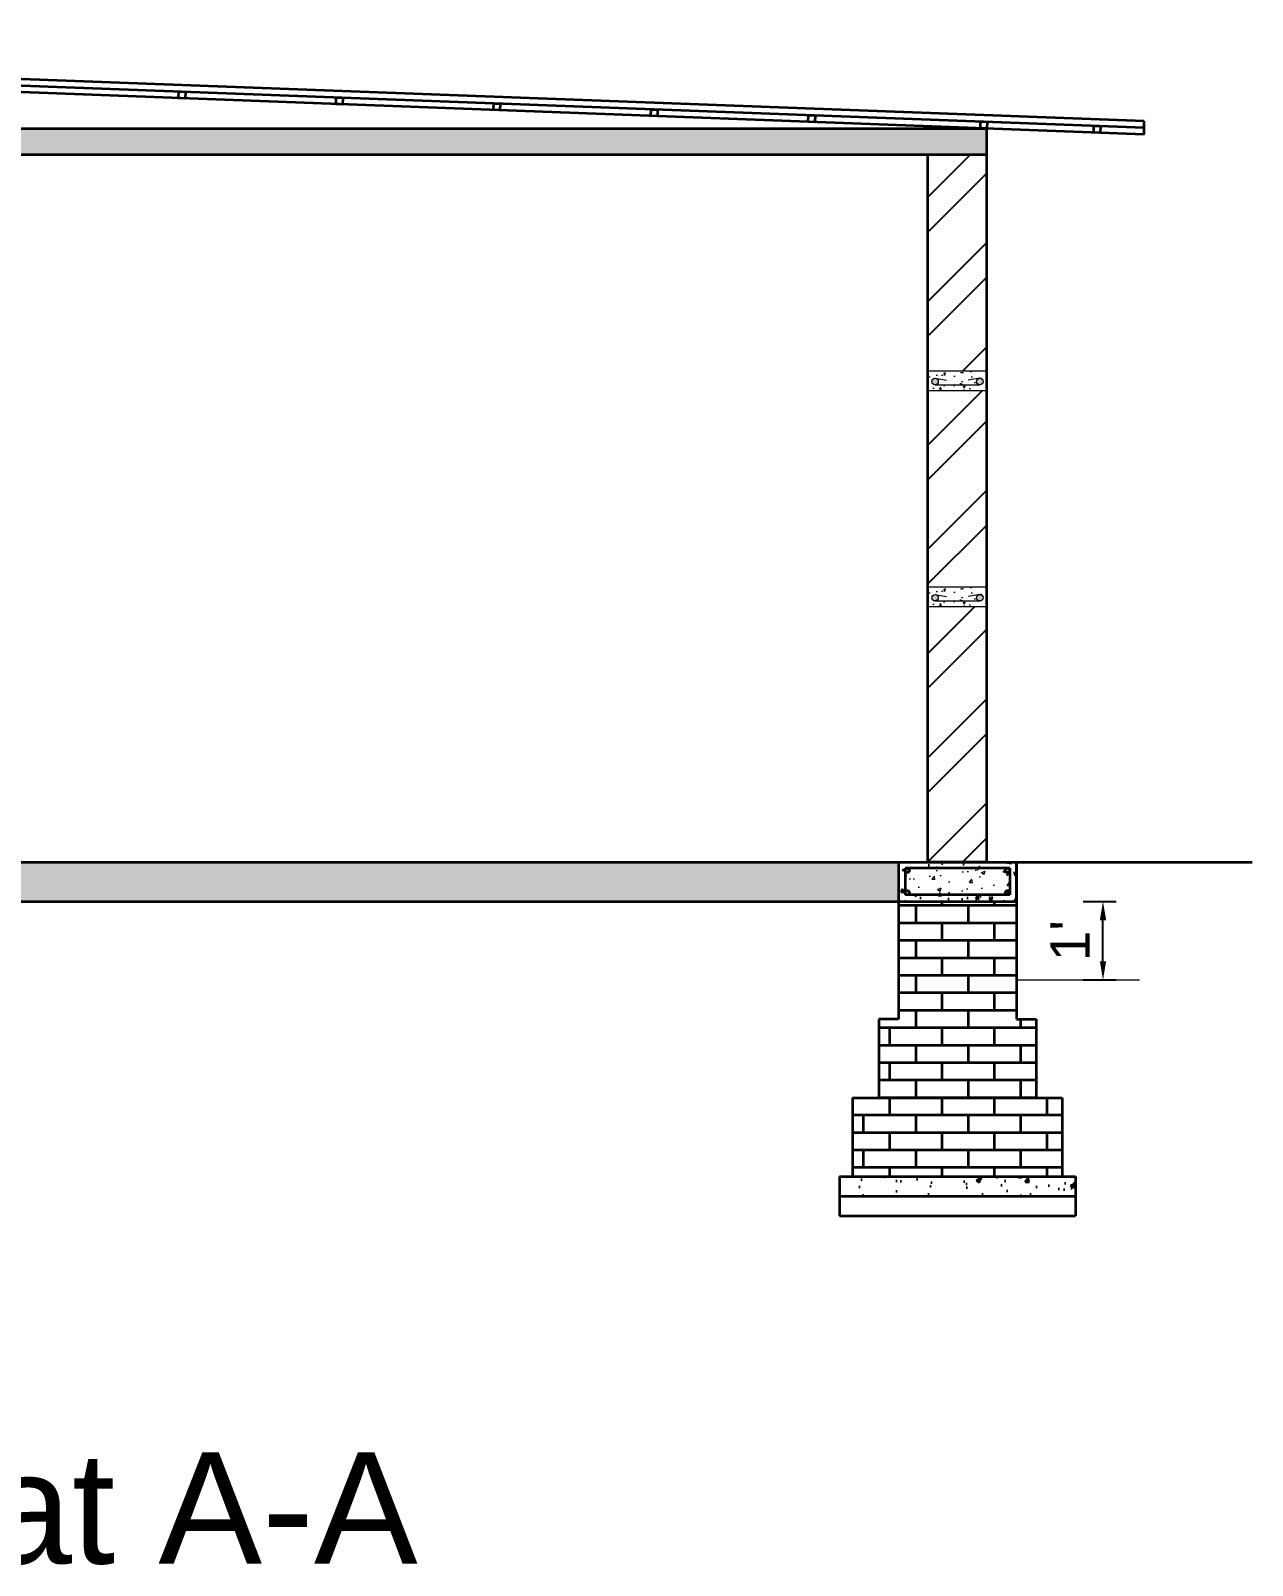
# Model space of a CAD drawing. Header units: inches. Extents: x 0 to 383786, y -45810 to 0.
# Drawn here: x 365551.2 to 365737.7, y -41310.9 to -41076.7 of the extents above; entities that cross this region are included whole.
import ezdxf

# ---------------------------------------------------------------- set-up
doc = ezdxf.new("R2010")
doc.units = ezdxf.units.IN
doc.header["$LTSCALE"] = 2
doc.header["$MEASUREMENT"] = 0
doc.header["$PDMODE"] = 34
doc.layers.get('0').update_dxf_attribs({"linetype": 'CONTINUOUS'})
doc.layers.get('DEFPOINTS').update_dxf_attribs({"color": 141, "linetype": 'CONTINUOUS'})
for name, color, linetype, lineweight in [('door', 20, 'CONTINUOUS', 35), ('steps', 253, 'CONTINUOUS', 20), ('WALL - A', 1, 'CONTINUOUS', 40)]:
    doc.layers.add(name, color=color, linetype=linetype, lineweight=lineweight)
doc.styles.add('Lettring Text', font='arial.ttf')
doc.styles.get("Standard").update_dxf_attribs({"font": 'ARIALN.TTF'})
doc.dimstyles.new('Copy of Standard', dxfattribs={"dimtxt": 6, "dimasz": 2.875, "dimexe": 2, "dimexo": 4, "dimgap": 2, "dimtad": 1, "dimdec": 0, "dimrnd": 1, "dimzin": 0, "dimdsep": 46, "dimlunit": 4, "dimtxsty": 'Lettring Text', "dimcen": 0.1, "dimclrd": 7, "dimclre": 7, "dimclrt": 7, "dimazin": 0, "dimtfac": 0.645, "dimtdec": 0, "dimtmove": 1, "dimatfit": 0, "dimfxl": 3, "dimfxlon": 1, "dimtfillclr": 256, "dimtolj": 1, "dimtzin": 0, "dimlwd": -1, "dimlwe": -1, "dimarcsym": 2})
pattern_1 = [(45, (9003.086, -4866.314), (-7.9549513, 7.9549513), []), (45, (9008.389, -4866.314), (-7.9549513, 7.9549513), [])]
pattern_2 = [(45, (9003.086, -4860.314), (-7.9549513, 7.9549513), []), (45, (9008.389, -4860.314), (-7.9549513, 7.9549513), [])]

# ---------------------------------------------------------------- blocks, each defined once
blk = doc.blocks.new('*D765')
at = {"color": 7, "transparency": 16777216}
for p, q in [((365711.88, -41209.58), (365716.88, -41209.58)), ((365714.88, -41218.71), (365714.88, -41212.45)), ((365711.88, -41221.58), (365716.88, -41221.58))]:
    blk.add_line(p, q, dxfattribs=at)
at = {"color": 7, "linetype": 'ByBlock', "transparency": 16777216}
for points in [[(365714.4, -41212.45), (365715.36, -41212.45), (365714.88, -41209.58)], [(365714.4, -41218.71), (365715.36, -41218.71), (365714.88, -41221.58)]]:
    blk.add_solid(points, dxfattribs=at)
at = {"layer": 'DEFPOINTS', "color": 0, "linetype": 'ByBlock', "transparency": 16777216}
for p in [(365701.67, -41209.58), (365714.88, -41209.58), (365701.67, -41221.58)]:
    blk.add_point(p, dxfattribs=at)
at = {"color": 7, "linetype": 'ByBlock', "lineweight": 5, "transparency": 16777216, "insert": (365709.86, -41215.58), "char_height": 6, "attachment_point": 5, "rotation": 90, "style": 'Lettring Text'}
blk.add_mtext("\\A1;1'", dxfattribs=at)

msp = doc.modelspace()

# ---------------------------------------------------------------- hatches: boundary and pattern name
at = {"linetype": 'ByBlock', "lineweight": 5}
h = msp.add_hatch(dxfattribs=at)
h.set_pattern_fill('AR-CONC', scale=0.5, style=0)
h.set_pattern_definition([(50, (319449.2405, 27676.1743), (3.58630091, -0.31376067), [0.375, -4.125]), (355, (319449.2405, 27676.1743), (-0.69375667, 3.76096067), [0.3, -3.3]), (100.4514, (319449.5394, 27676.148), (2.89254691, 3.44719771), [0.31870095, -3.50571056]), (46.1842, (319449.2405, 27677.1743), (5.33620524, -0.82759507), [0.5625, -6.1875]), (96.6356, (319449.685, 27677.1053), (4.67331353, 4.87058935), [0.47805144, -5.258565]), (351.1842, (319449.2405, 27677.1743), (4.67330973, 4.870593), [0.45, -4.95]), (21, (319449.7405, 27676.9243), (2.98453526, -2.01309445), [0.375, -4.125]), (326, (319449.7405, 27676.9243), (1.21657666, 3.62575023), [0.3, -3.3]), (71.4514, (319449.9892, 27676.7566), (4.20111314, 1.61265248), [0.31870095, -3.50571056]), (37.5, (319449.2405, 27676.1743), (0.060799277, 1.66446927), [0, -3.26, 0, -3.35, 0, -3.3125]), (7.5, (319449.2405, 27676.1743), (1.315347687, 1.97205856), [0, -1.91, 0, -3.185, 0, -1.2625]), (327.5, (319448.1255, 27676.1743), (2.66911218, -0.112774359), [0, -1.25, 0, -3.9, 0, -5.175]), (317.5, (319447.6255, 27676.1743), (2.91593085, 0.50052491), [0, -1.625, 0, -2.59, 0, -3.675])])
h.paths.add_polyline_path([(365697.17, -41128.58), (365688.17, -41128.58), (365688.17, -41131.58), (365697.17, -41131.58)])
h.paths.add_polyline_path([(365696.07, -41130.71, -0.404321), (365695.59, -41130.22, -1), (365696.58, -41130.22, -0.424176), (365696.07, -41130.71), (365689.27, -41130.71, -0.424176), (365688.75, -41130.22, -1), (365689.74, -41130.22, -0.404321), (365689.27, -41130.71)], flags=16)
h = msp.add_hatch(color=7, dxfattribs=at)
h.paths.add_polyline_path([(365696.58, -41130.22, 0.414214), (365696.08, -41129.72), (365695.91, -41129.75, 0.315664), (365695.59, -41130.22, 1)])
h.paths.add_polyline_path([(365689.42, -41129.75), (365689.25, -41129.72, 0.414214), (365688.75, -41130.22, 0.404321), (365689.23, -41130.71), (365689.27, -41130.71, 0.404321), (365689.74, -41130.22, 0.315664)])
h = msp.add_hatch(dxfattribs=at)
h.set_pattern_fill('AR-CONC', scale=0.5, style=0)
h.set_pattern_definition([(50, (319449.2405, 27643.1743), (3.58630091, -0.31376067), [0.375, -4.125]), (355, (319449.2405, 27643.1743), (-0.69375667, 3.76096067), [0.3, -3.3]), (100.4514, (319449.5394, 27643.148), (2.89254691, 3.44719771), [0.31870095, -3.50571056]), (46.1842, (319449.2405, 27644.1743), (5.33620524, -0.82759507), [0.5625, -6.1875]), (96.6356, (319449.685, 27644.1053), (4.67331353, 4.87058935), [0.47805144, -5.258565]), (351.1842, (319449.2405, 27644.1743), (4.67330973, 4.870593), [0.45, -4.95]), (21, (319449.7405, 27643.9243), (2.98453526, -2.01309445), [0.375, -4.125]), (326, (319449.7405, 27643.9243), (1.21657666, 3.62575023), [0.3, -3.3]), (71.4514, (319449.9892, 27643.7566), (4.20111314, 1.61265248), [0.31870095, -3.50571056]), (37.5, (319449.2405, 27643.1743), (0.060799277, 1.66446927), [0, -3.26, 0, -3.35, 0, -3.3125]), (7.5, (319449.2405, 27643.1743), (1.315347687, 1.97205856), [0, -1.91, 0, -3.185, 0, -1.2625]), (327.5, (319448.1255, 27643.1743), (2.66911218, -0.112774359), [0, -1.25, 0, -3.9, 0, -5.175]), (317.5, (319447.6255, 27643.1743), (2.91593085, 0.50052491), [0, -1.625, 0, -2.59, 0, -3.675])])
h.paths.add_polyline_path([(365697.17, -41161.58), (365688.17, -41161.58), (365688.17, -41164.58), (365697.17, -41164.58)])
h.paths.add_polyline_path([(365696.07, -41163.71, -0.404321), (365695.59, -41163.22, -1), (365696.58, -41163.22, -0.424176), (365696.07, -41163.71), (365689.27, -41163.71, -0.424176), (365688.75, -41163.22, -1), (365689.74, -41163.22, -0.404321), (365689.27, -41163.71)], flags=16)
h = msp.add_hatch(color=7, dxfattribs=at)
h.paths.add_polyline_path([(365696.58, -41163.22, 0.414214), (365696.08, -41162.72), (365695.91, -41162.75, 0.315664), (365695.59, -41163.22, 1)])
h.paths.add_polyline_path([(365689.42, -41162.75), (365689.25, -41162.72, 0.414214), (365688.75, -41163.22, 0.404321), (365689.23, -41163.71), (365689.27, -41163.71, 0.404321), (365689.74, -41163.22, 0.315664)])
at = {"layer": 'door', "ltscale": 0.5}
h = msp.add_hatch(dxfattribs=at)
h.set_pattern_fill('AR-CONC', color=256, scale=0.8, style=0)
h.set_pattern_definition([(50, (301364.419, 75308.6453), (5.73808146, -0.50201708), [0.6, -6.6]), (355, (301364.419, 75308.6453), (-1.11001067, 6.01753707), [0.48, -5.28]), (100.4514, (301364.897, 75308.6035), (4.62807505, 5.51551634), [0.50992152, -5.6091369]), (46.1842, (301364.419, 75310.245), (8.5379284, -1.3241521), [0.9, -9.9]), (96.6356, (301365.13, 75310.135), (7.47730164, 7.79294297), [0.7648823, -8.413704]), (351.1842, (301364.419, 75310.245), (7.47729556, 7.7929488), [0.72, -7.92]), (21, (301365.219, 75309.8453), (4.77525642, -3.22095113), [0.6, -6.6]), (326, (301365.219, 75309.8453), (1.94652266, 5.80120036), [0.48, -5.28]), (71.4514, (301365.617, 75309.577), (6.72178103, 2.58024397), [0.50992152, -5.6091369]), (37.5, (301364.4188, 75308.6453), (0.097278843, 2.66315083), [0, -5.216, 0, -5.36, 0, -5.3]), (7.5, (301364.4188, 75308.6453), (2.1045563, 3.155293695), [0, -3.056, 0, -5.096, 0, -2.02]), (327.5, (301362.6348, 75308.6453), (4.27057949, -0.180438974), [0, -2, 0, -6.24, 0, -8.28]), (317.5, (301361.835, 75308.6453), (4.66548935, 0.80083986), [0, -2.6, 0, -4.144, 0, -5.88])])
h.paths.add_polyline_path([(365701.67, -41203.58), (365683.67, -41203.58), (365683.67, -41209.58), (365701.67, -41209.58), (365701.67, -41204.53)])
h.paths.add_polyline_path([(365700.67, -41204.53), (365700.67, -41208.58), (365684.67, -41208.58), (365684.67, -41204.53), (365684.97, -41204.53, -0.049683), (365685.03, -41204.53)], flags=16)
h.paths.add_polyline_path([(365700.66, -41204.86, -1), (365699.99, -41204.86, -1)], flags=0)
h.paths.add_polyline_path([(365700.67, -41208.24, -1), (365700, -41208.24, -1)], flags=16)
h.paths.add_polyline_path([(365685.33, -41208.24, -1), (365684.67, -41208.24, -1)], flags=16)
h = msp.add_hatch(color=256, dxfattribs=at)
h.paths.add_polyline_path([(365685.33, -41204.86, 0.385424), (365685.03, -41204.53), (365684.97, -41204.53, 0.385424), (365684.67, -41204.86, 1)])
h.paths.add_polyline_path([(365684.67, -41208.24, 1), (365685.33, -41208.24, 1)])
h.paths.add_polyline_path([(365699.99, -41204.86, 1), (365700.66, -41204.86, 1)])
h.paths.add_polyline_path([(365700, -41208.24, 1), (365700.67, -41208.24, 1)])
h = msp.add_hatch(dxfattribs=at)
h.set_pattern_fill('AR-BRSTD', color=256)
h.set_pattern_definition([(0, (210290.3449, -14316.149), (0, 2.667), []), (90, (210290.345, -14316.149), (-4, 2.667), [2.667, -2.667])])
h.paths.add_polyline_path([(365701.67, -41209.58), (365683.67, -41209.58), (365683.67, -41227.58), (365701.67, -41227.58)])
h.paths.add_polyline_path([(365704.67, -41227.58), (365680.67, -41227.58), (365680.67, -41239.58), (365701.67, -41239.58), (365704.67, -41239.58)])
h.paths.add_polyline_path([(365708.67, -41239.58), (365701.67, -41239.58), (365680.67, -41239.58), (365676.67, -41239.58), (365676.67, -41251.58), (365708.67, -41251.58)])
h = msp.add_hatch(dxfattribs=at)
h.set_pattern_fill('AR-CONC', color=256, style=0)
h.set_pattern_definition([(50, (360924.9263, 27191.304), (7.17260183, -0.62752135), [0.75, -8.25]), (355, (360924.926, 27191.304), (-1.3875133, 7.5219213), [0.6, -6.6]), (100.4514, (360925.524, 27191.252), (5.7850938, 6.8943954), [0.6374019, -7.0114211]), (46.1842, (360924.926, 27193.304), (10.6724105, -1.6551901), [1.125, -12.375]), (96.6356, (360925.816, 27193.166), (9.346627, 9.7411787), [0.9561029, -10.51713]), (351.1842, (360924.926, 27193.304), (9.3466195, 9.741186), [0.9, -9.9]), (21, (360925.9263, 27192.804), (5.9690705, -4.0261889), [0.75, -8.25]), (326, (360925.926, 27192.804), (2.4331533, 7.25150045), [0.6, -6.6]), (71.4514, (360926.424, 27192.4685), (8.4022263, 3.225305), [0.6374019, -7.0114211]), (37.5, (360924.9263, 27191.304), (0.12159855, 3.32893854), [0, -6.52, 0, -6.7, 0, -6.625]), (7.5, (360924.9263, 27191.304), (2.63069537, 3.94411712), [0, -3.82, 0, -6.37, 0, -2.525]), (327.5, (360922.6963, 27191.304), (5.33822436, -0.22554872), [0, -2.5, 0, -7.8, 0, -10.35]), (317.5, (360921.6963, 27191.304), (5.8318617, 1.00104982), [0, -3.25, 0, -5.18, 0, -7.35])])
h.paths.add_polyline_path([(365710.67, -41251.58), (365674.67, -41251.58), (365674.67, -41254.58), (365710.67, -41254.58)])
at = {"layer": 'steps', "ltscale": 0.3}
h = msp.add_hatch(dxfattribs=at)
h.set_pattern_fill('AR-CONC', scale=0.8, style=0)
h.set_pattern_definition([(50, (8973.1213, -4860.314), (5.73808146, -0.50201708), [0.6, -6.6]), (355, (8973.121, -4860.314), (-1.11001067, 6.01753707), [0.48, -5.28]), (100.4514445, (8973.5994, -4860.356), (4.62807077, 5.51551993), [0.50992154, -5.6091369]), (46.1842, (8973.121, -4858.714), (8.53793065, -1.32415425), [0.9, -9.9]), (96.6356355, (8973.833, -4858.8245), (7.47729557, 7.7929488), [0.76488274, -8.41371008]), (351.184164, (8973.121, -4858.714), (7.47729556, 7.7929488), [0.72, -7.92]), (21, (8973.9213, -4859.114), (4.77525642, -3.220951125), [0.6, -6.6]), (326, (8973.921, -4859.114), (1.94652266, 5.80120036), [0.48, -5.28]), (71.4514447, (8974.319, -4859.3825), (6.72177901, 2.58024922), [0.50992152, -5.6091369]), (37.5, (8973.1213, -4860.3141), (0.097278843, 2.663150831), [0, -5.216, 0, -5.36, 0, -5.3]), (7.5, (8973.1213, -4860.314), (2.1045563, 3.155293695), [0, -3.056, 0, -5.096, 0, -2.02]), (327.5, (8971.3373, -4860.3141), (4.27057949, -0.180438974), [0, -2, 0, -6.24, 0, -8.28]), (317.5, (8970.5373, -4860.314), (4.665489355, 0.80083986), [0, -2.6, 0, -4.144, 0, -5.88])])
h.paths.add_polyline_path([(365376.17, -41091.58), (365376.17, -41095.58), (365697.17, -41095.58), (365697.17, -41091.58)])
h = msp.add_hatch(dxfattribs=at)
h.set_pattern_fill('AR-CONC', scale=0.8, style=0)
h.set_pattern_definition([(50, (9003.086, -4860.314), (5.73808146, -0.50201708), [0.6, -6.6]), (355, (9003.086, -4860.314), (-1.11001067, 6.01753707), [0.48, -5.28]), (100.4514445, (9003.564, -4860.356), (4.62807077, 5.51551993), [0.50992154, -5.6091369]), (46.1842, (9003.086, -4858.714), (8.53793065, -1.32415425), [0.9, -9.9]), (96.6356355, (9003.7974, -4858.8245), (7.47729557, 7.7929488), [0.76488274, -8.41371008]), (351.184164, (9003.086, -4858.714), (7.47729556, 7.7929488), [0.72, -7.92]), (21, (9003.886, -4859.114), (4.77525642, -3.220951125), [0.6, -6.6]), (326, (9003.886, -4859.114), (1.94652266, 5.80120036), [0.48, -5.28]), (71.4514447, (9004.284, -4859.3825), (6.72177901, 2.58024922), [0.50992152, -5.6091369]), (37.5, (9003.086, -4860.3141), (0.097278843, 2.663150831), [0, -5.216, 0, -5.36, 0, -5.3]), (7.5, (9003.086, -4860.314), (2.1045563, 3.155293695), [0, -3.056, 0, -5.096, 0, -2.02]), (327.5, (9001.302, -4860.3141), (4.27057949, -0.180438974), [0, -2, 0, -6.24, 0, -8.28]), (317.5, (9000.502, -4860.314), (4.665489355, 0.80083986), [0, -2.6, 0, -4.144, 0, -5.88])])
h.paths.add_polyline_path([(365518.7, -41203.58), (365518.7, -41209.58), (365683.67, -41209.58), (365683.67, -41203.58)])
h = msp.add_hatch(dxfattribs=at)
h.set_pattern_fill('AR-CONC', scale=0.8, style=0)
h.set_pattern_definition([(50, (9104.5775, -8067.2036), (5.73808146, -0.50201708), [0.6, -6.6]), (355, (9104.5775, -8067.2036), (-1.11001067, 6.01753707), [0.48, -5.28]), (100.4514445, (9105.0557, -8067.2454), (4.62807077, 5.51551993), [0.50992154, -5.6091369]), (46.1842, (9104.5775, -8065.6036), (8.53793065, -1.32415425), [0.9, -9.9]), (96.6356355, (9105.289, -8065.714), (7.47729557, 7.7929488), [0.76488274, -8.41371008]), (351.184164, (9104.5775, -8065.604), (7.47729556, 7.7929488), [0.72, -7.92]), (21, (9105.3775, -8066.0036), (4.77525642, -3.220951125), [0.6, -6.6]), (326, (9105.3775, -8066.0036), (1.94652266, 5.80120036), [0.48, -5.28]), (71.4514447, (9105.7755, -8066.272), (6.72177901, 2.58024922), [0.50992152, -5.6091369]), (37.5, (9104.5775, -8067.2036), (0.097278843, 2.663150831), [0, -5.216, 0, -5.36, 0, -5.3]), (7.5, (9104.5775, -8067.2036), (2.1045563, 3.155293695), [0, -3.056, 0, -5.096, 0, -2.02]), (327.5, (9102.7935, -8067.2036), (4.27057949, -0.180438974), [0, -2, 0, -6.24, 0, -8.28]), (317.5, (9101.9935, -8067.2036), (4.665489355, 0.80083986), [0, -2.6, 0, -4.144, 0, -5.88])])
h.paths.add_polyline_path([(365700.67, -41204.53), (365684.67, -41204.53), (365684.67, -41208.58), (365700.67, -41208.58)])
at = {"layer": 'WALL - A', "lineweight": 25}
h = msp.add_hatch(dxfattribs=at)
h.set_pattern_fill('ANSI32', color=256, scale=30, style=0)
h.set_pattern_definition(pattern_2)
h.paths.add_polyline_path([(365688.17, -41091.25), (365688.17, -41091.58), (365696.76, -41091.58)])
h = msp.add_hatch(dxfattribs=at)
h.set_pattern_fill('ANSI32', color=256, scale=30, style=0)
h.set_pattern_definition(pattern_2)
h.paths.add_polyline_path([(365688.17, -41128.58), (365697.17, -41128.58), (365697.17, -41095.58), (365688.17, -41095.58)])
h = msp.add_hatch(dxfattribs=at)
h.set_pattern_fill('ANSI32', color=256, scale=30, style=0)
h.set_pattern_definition(pattern_1)
h.paths.add_polyline_path([(365688.17, -41161.58), (365697.17, -41161.58), (365697.17, -41131.58), (365688.17, -41131.58)])
h = msp.add_hatch(dxfattribs=at)
h.set_pattern_fill('ANSI32', color=256, scale=30, style=0)
h.set_pattern_definition(pattern_1)
h.paths.add_polyline_path([(365697.17, -41164.58), (365688.17, -41164.58), (365688.17, -41203.58), (365697.17, -41203.58)])

# ---------------------------------------------------------------- linework, layer by layer
at = {"color": 7, "linetype": 'ByBlock', "lineweight": 5}
for p, q in [((365688.17, -41128.58), (365697.17, -41128.58)), ((365689.25, -41129.72), (365691, -41130.03)), ((365696.08, -41129.72), (365694.33, -41130.03)), ((365688.17, -41131.58), (365697.17, -41131.58)), ((365688.17, -41131.58), (365697.17, -41131.58)), ((365689.23, -41130.71), (365696.08, -41130.71)), ((365688.17, -41161.58), (365697.17, -41161.58)), ((365689.25, -41162.72), (365691, -41163.03)), ((365696.08, -41162.72), (365694.33, -41163.03)), ((365688.17, -41164.58), (365697.17, -41164.58)), ((365688.17, -41164.58), (365697.17, -41164.58)), ((365689.23, -41163.71), (365696.08, -41163.71)), ((365701.67, -41221.58), (365720.44, -41221.58))]:
    msp.add_line(p, q, dxfattribs=at)
for centre in [(365689.25, -41130.22), (365696.08, -41130.22), (365689.25, -41163.22), (365696.08, -41163.22)]:
    msp.add_circle(centre, 0.496, dxfattribs=at)
at = {"layer": 'door', "ltscale": 0.5}
for p, q in [((365721.17, -41090.49), (365352.17, -41076.66)), ((365721.17, -41091.49), (365352.17, -41077.67)), ((365721.17, -41092.49), (365352.17, -41078.67)), ((365721.17, -41092.49), (365721.17, -41090.49)), ((365376.17, -41091.58), (365697.17, -41091.58)), ((365688.17, -41091.58), (365688.17, -41091.25)), ((365697.17, -41203.58), (365697.17, -41091.58)), ((365376.17, -41095.58), (365697.17, -41095.58)), ((365688.17, -41203.58), (365688.17, -41095.58)), ((365376.17, -41203.58), (365697.17, -41203.58)), ((365683.67, -41203.58), (365701.67, -41203.58)), ((365683.67, -41203.58), (365683.67, -41227.58)), ((365700.67, -41204.53), (365684.67, -41204.53)), ((365684.67, -41204.53), (365684.67, -41208.58)), ((365688.17, -41203.58), (365697.17, -41203.58)), ((365688.17, -41203.58), (365697.17, -41203.58)), ((365697.17, -41203.58), (365688.17, -41203.58)), ((365688.17, -41203.58), (365697.17, -41203.58)), ((365692.67, -41203.58), (365701.67, -41203.58)), ((365700.16, -41204.53), (365699.66, -41205.17)), ((365700.67, -41204.97), (365700.16, -41205.63)), ((365700.67, -41204.53), (365700.67, -41208.58)), ((365701.67, -41203.58), (365737.67, -41203.58)), ((365701.67, -41209.58), (365701.67, -41203.58)), ((365701.67, -41203.58), (365701.67, -41227.58)), ((365376.17, -41209.58), (365683.67, -41209.58)), ((365683.67, -41209.58), (365701.67, -41209.58)), ((365700.67, -41208.58), (365684.67, -41208.58)), ((365680.67, -41227.58), (365680.67, -41239.58)), ((365683.67, -41227.58), (365680.67, -41227.58)), ((365701.67, -41227.58), (365704.67, -41227.58)), ((365704.67, -41227.58), (365704.67, -41239.58)), ((365676.67, -41239.58), (365701.67, -41239.58)), ((365676.67, -41239.58), (365676.67, -41251.58)), ((365701.67, -41239.58), (365708.67, -41239.58)), ((365708.67, -41239.58), (365708.67, -41251.58)), ((365674.67, -41251.58), (365710.67, -41251.58)), ((365674.67, -41251.58), (365674.67, -41257.58)), ((365710.67, -41251.58), (365710.67, -41257.58)), ((365674.67, -41254.58), (365710.67, -41254.58)), ((365674.67, -41257.58), (365710.67, -41257.58))]:
    msp.add_line(p, q, dxfattribs=at)
for points in [[(365573.86, -41085.97), (365574.86, -41086.01), (365574.82, -41087.01), (365573.82, -41086.97)], [(365597.88, -41086.87), (365598.88, -41086.91), (365598.84, -41087.91), (365597.84, -41087.87)], [(365621.9, -41087.77), (365622.9, -41087.81), (365622.86, -41088.81), (365621.86, -41088.77)], [(365645.92, -41088.67), (365646.92, -41088.71), (365646.88, -41089.71), (365645.88, -41089.67)], [(365669.94, -41089.57), (365670.94, -41089.61), (365670.9, -41090.61), (365669.9, -41090.57)], [(365696.2, -41090.55), (365697.2, -41090.59), (365697.17, -41091.59), (365696.17, -41091.55)], [(365713.5, -41091.2), (365714.5, -41091.24), (365714.47, -41092.24), (365713.47, -41092.2)]]:
    msp.add_lwpolyline(points, close=True, dxfattribs=at)
for centre in [(365685, -41204.86), (365700.32, -41204.86), (365685, -41208.24), (365700.33, -41208.24)]:
    msp.add_circle(centre, 0.335, dxfattribs=at)

# ---------------------------------------------------------------- texts
at = {"color": 7, "linetype": 'ByBlock', "lineweight": 5, "insert": (365534.41, -41297.31), "char_height": 6, "width": 195.2975, "attachment_point": 5}
msp.add_mtext('{\\fArial CE|b0|i0|c238|p34;\\P\\fArial CE|b0|i0|c0|p34;\\H2.8333x;Section at A-A}', dxfattribs=at)

# ---------------------------------------------------------------- dimensions: what is measured, and where the dimension line sits
at = {"color": 7, "linetype": 'ByBlock', "lineweight": 5}
dim = msp.add_linear_dim(base=(365714.88, -41209.58), p1=(365701.67, -41221.58), p2=(365701.67, -41209.58), angle=90, dimstyle='Copy of Standard', dxfattribs=at)
dim.commit()
dim.dimension.update_dxf_attribs({"geometry": '*D765', "text_midpoint": (365709.86, -41215.58)})

doc.saveas('drawing.dxf')
